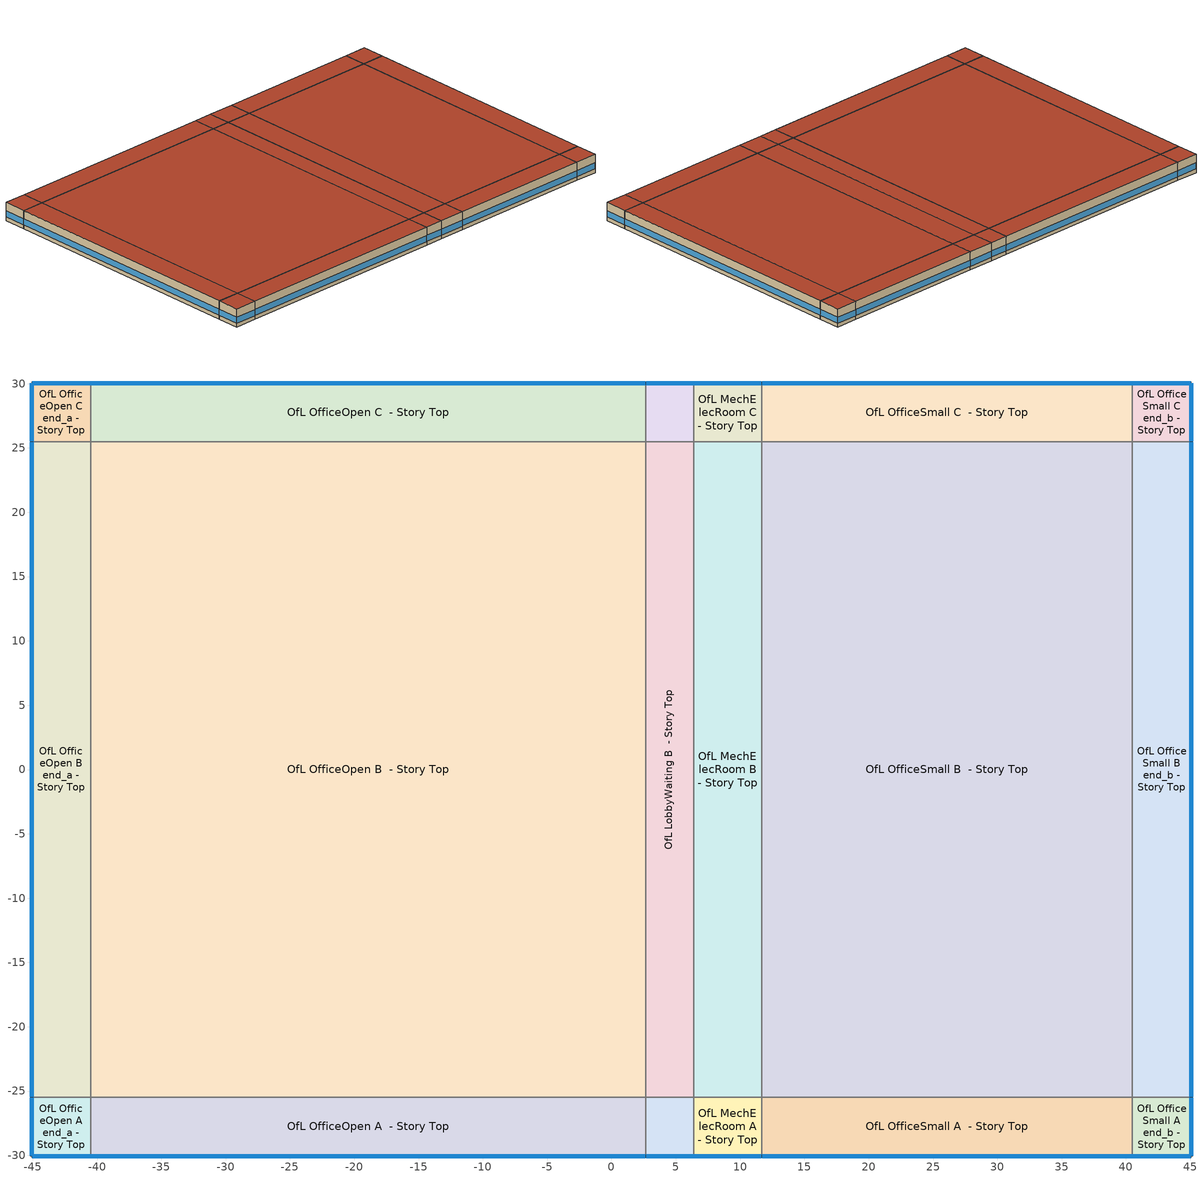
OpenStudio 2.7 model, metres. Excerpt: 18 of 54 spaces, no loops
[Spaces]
OfL OfficeOpen A end_a - Story Top
 floor to OfL OfficeOpen A end_a - Story Mid: -45.08,-30.05 -45.08,-25.48 -40.5,-25.48 -40.5,-30.05 z7.32
 wall outside: -45.08,-25.48 -45.08,-30.05 -40.5,-30.05 z7.32:10.97
 wall to OfL OfficeOpen B end_a - Story Top: -40.5,-25.48 -45.08,-25.48 z7.32:10.97
 wall to OfL OfficeOpen A  - Story Top: -40.5,-30.05 -40.5,-25.48 z7.32:10.97
 window: -45.08,-25.5 -45.08,-30.02 / -45.05,-30.05 -40.53,-30.05 z8.08:9.3
 roof outside: -40.5,-30.05 -40.5,-25.48 -45.08,-25.48 -45.08,-30.05 z10.97
OfL OfficeOpen B end_a - Story Top
 floor to OfL OfficeOpen B end_a - Story Mid: -45.08,-25.48 -45.08,25.48 -40.5,25.48 -40.5,-25.48 z7.32
 wall outside: -45.08,25.48 -45.08,-25.48 z7.32:10.97
 wall to OfL OfficeOpen C end_a - Story Top: -40.5,25.48 -45.08,25.48 z7.32:10.97
 wall to OfL OfficeOpen B  - Story Top: -40.5,-25.48 -40.5,25.48 z7.32:10.97
 window: -45.08,25.45 -45.08,-25.45 z8.08:9.29
 roof outside: -40.5,-25.48 -40.5,25.48 -45.08,25.48 -45.08,-25.48 z10.97
OfL OfficeOpen C end_a - Story Top
 floor to OfL OfficeOpen C end_a - Story Mid: -45.08,25.48 -45.08,30.05 -40.5,30.05 -40.5,25.48 z7.32
 wall outside: -40.5,30.05 -45.08,30.05 -45.08,25.48 z7.32:10.97
 wall to OfL OfficeOpen C  - Story Top: -40.5,25.48 -40.5,30.05 z7.32:10.97
 window: -45.08,30.02 -45.08,25.5 / -40.53,30.05 -45.05,30.05 z8.08:9.3
 roof outside: -40.5,25.48 -40.5,30.05 -45.08,30.05 -45.08,25.48 z10.97
OfL OfficeOpen A  - Story Top
 floor to OfL OfficeOpen A  - Story Mid: -40.5,-30.05 -40.5,-25.48 2.67,-25.48 2.67,-30.05 z7.32
 wall outside: -40.5,-30.05 2.67,-30.05 z7.32:10.97
 wall to OfL OfficeOpen B  - Story Top: 2.67,-25.48 -40.5,-25.48 z7.32:10.97
 wall to OfL LobbyWaiting A  - Story Top: 2.67,-30.05 2.67,-25.48 z7.32:10.97
 window: -40.48,-30.05 2.64,-30.05 z8.08:9.29
 roof outside: 2.67,-30.05 2.67,-25.48 -40.5,-25.48 -40.5,-30.05 z10.97
OfL OfficeOpen B  - Story Top
 floor to OfL OfficeOpen B  - Story Mid: -40.5,-25.48 -40.5,25.48 2.67,25.48 2.67,-25.48 z7.32
 wall to OfL OfficeOpen C  - Story Top: 2.67,25.48 -40.5,25.48 z7.32:10.97
 wall to OfL LobbyWaiting B  - Story Top: 2.67,-25.48 2.67,25.48 z7.32:10.97
 roof outside: 2.67,-25.48 2.67,25.48 -40.5,25.48 -40.5,-25.48 z10.97
OfL OfficeOpen C  - Story Top
 floor to OfL OfficeOpen C  - Story Mid: -40.5,25.48 -40.5,30.05 2.67,30.05 2.67,25.48 z7.32
 wall outside: 2.67,30.05 -40.5,30.05 z7.32:10.97
 wall to OfL LobbyWaiting C  - Story Top: 2.67,25.48 2.67,30.05 z7.32:10.97
 window: 2.64,30.05 -40.48,30.05 z8.08:9.29
 roof outside: 2.67,25.48 2.67,30.05 -40.5,30.05 -40.5,25.48 z10.97
OfL LobbyWaiting A  - Story Top
 floor to OfL LobbyWaiting A  - Story Mid: 2.67,-30.05 2.67,-25.48 6.38,-25.48 6.38,-30.05 z7.32
 wall outside: 2.67,-30.05 6.38,-30.05 z7.32:10.97
 wall to OfL LobbyWaiting B  - Story Top: 6.38,-25.48 2.67,-25.48 z7.32:10.97
 wall to OfL MechElecRoom A  - Story Top: 6.38,-30.05 6.38,-25.48 z7.32:10.97
 window: 2.69,-30.05 6.36,-30.05 z8.08:9.3
 roof outside: 6.38,-30.05 6.38,-25.48 2.67,-25.48 2.67,-30.05 z10.97
OfL LobbyWaiting B  - Story Top
 floor to OfL LobbyWaiting B  - Story Mid: 2.67,-25.48 2.67,25.48 6.38,25.48 6.38,-25.48 z7.32
 wall to OfL LobbyWaiting C  - Story Top: 6.38,25.48 2.67,25.48 z7.32:10.97
 wall to OfL MechElecRoom B  - Story Top: 6.38,-25.48 6.38,25.48 z7.32:10.97
 roof outside: 6.38,-25.48 6.38,25.48 2.67,25.48 2.67,-25.48 z10.97
OfL LobbyWaiting C  - Story Top
 floor to OfL LobbyWaiting C  - Story Mid: 2.67,25.48 2.67,30.05 6.38,30.05 6.38,25.48 z7.32
 wall outside: 6.38,30.05 2.67,30.05 z7.32:10.97
 wall to OfL MechElecRoom C  - Story Top: 6.38,25.48 6.38,30.05 z7.32:10.97
 window: 6.36,30.05 2.69,30.05 z8.08:9.3
 roof outside: 6.38,25.48 6.38,30.05 2.67,30.05 2.67,25.48 z10.97
OfL MechElecRoom A  - Story Top
 floor to OfL MechElecRoom A  - Story Mid: 6.38,-30.05 6.38,-25.48 11.68,-25.48 11.68,-30.05 z7.32
 wall outside: 6.38,-30.05 11.68,-30.05 z7.32:10.97
 wall to OfL MechElecRoom B  - Story Top: 11.68,-25.48 6.38,-25.48 z7.32:10.97
 wall to OfL OfficeSmall A  - Story Top: 11.68,-30.05 11.68,-25.48 z7.32:10.97
 window: 6.41,-30.05 11.66,-30.05 z8.08:9.3
 roof outside: 11.68,-30.05 11.68,-25.48 6.38,-25.48 6.38,-30.05 z10.97
OfL MechElecRoom B  - Story Top
 floor to OfL MechElecRoom B  - Story Mid: 6.38,-25.48 6.38,25.48 11.68,25.48 11.68,-25.48 z7.32
 wall to OfL MechElecRoom C  - Story Top: 11.68,25.48 6.38,25.48 z7.32:10.97
 wall to OfL OfficeSmall B  - Story Top: 11.68,-25.48 11.68,25.48 z7.32:10.97
 roof outside: 11.68,-25.48 11.68,25.48 6.38,25.48 6.38,-25.48 z10.97
OfL MechElecRoom C  - Story Top
 floor to OfL MechElecRoom C  - Story Mid: 6.38,25.48 6.38,30.05 11.68,30.05 11.68,25.48 z7.32
 wall outside: 11.68,30.05 6.38,30.05 z7.32:10.97
 wall to OfL OfficeSmall C  - Story Top: 11.68,25.48 11.68,30.05 z7.32:10.97
 window: 11.66,30.05 6.41,30.05 z8.08:9.3
 roof outside: 11.68,25.48 11.68,30.05 6.38,30.05 6.38,25.48 z10.97
OfL OfficeSmall A  - Story Top
 floor to OfL OfficeSmall A  - Story Mid: 11.68,-30.05 11.68,-25.48 40.5,-25.48 40.5,-30.05 z7.32
 wall outside: 11.68,-30.05 40.5,-30.05 z7.32:10.97
 wall to OfL OfficeSmall B  - Story Top: 40.5,-25.48 11.68,-25.48 z7.32:10.97
 wall to OfL OfficeSmall A end_b - Story Top: 40.5,-30.05 40.5,-25.48 z7.32:10.97
 window: 11.71,-30.05 40.48,-30.05 z8.08:9.29
 roof outside: 40.5,-30.05 40.5,-25.48 11.68,-25.48 11.68,-30.05 z10.97
OfL OfficeSmall B  - Story Top
 floor to OfL OfficeSmall B  - Story Mid: 11.68,-25.48 11.68,25.48 40.5,25.48 40.5,-25.48 z7.32
 wall to OfL OfficeSmall C  - Story Top: 40.5,25.48 11.68,25.48 z7.32:10.97
 wall to OfL OfficeSmall B end_b - Story Top: 40.5,-25.48 40.5,25.48 z7.32:10.97
 roof outside: 40.5,-25.48 40.5,25.48 11.68,25.48 11.68,-25.48 z10.97
OfL OfficeSmall C  - Story Top
 floor to OfL OfficeSmall C  - Story Mid: 11.68,25.48 11.68,30.05 40.5,30.05 40.5,25.48 z7.32
 wall outside: 40.5,30.05 11.68,30.05 z7.32:10.97
 wall to OfL OfficeSmall C end_b - Story Top: 40.5,25.48 40.5,30.05 z7.32:10.97
 window: 40.48,30.05 11.71,30.05 z8.08:9.29
 roof outside: 40.5,25.48 40.5,30.05 11.68,30.05 11.68,25.48 z10.97
OfL OfficeSmall A end_b - Story Top
 floor to OfL OfficeSmall A end_b - Story Mid: 40.5,-30.05 40.5,-25.48 45.08,-25.48 45.08,-30.05 z7.32
 wall outside: 40.5,-30.05 45.08,-30.05 45.08,-25.48 z7.32:10.97
 wall to OfL OfficeSmall B end_b - Story Top: 45.08,-25.48 40.5,-25.48 z7.32:10.97
 window: 45.08,-30.02 45.08,-25.5 / 40.53,-30.05 45.05,-30.05 z8.08:9.3
 roof outside: 45.08,-30.05 45.08,-25.48 40.5,-25.48 40.5,-30.05 z10.97
OfL OfficeSmall B end_b - Story Top
 floor to OfL OfficeSmall B end_b - Story Mid: 40.5,-25.48 40.5,25.48 45.08,25.48 45.08,-25.48 z7.32
 wall outside: 45.08,-25.48 45.08,25.48 z7.32:10.97
 wall to OfL OfficeSmall C end_b - Story Top: 45.08,25.48 40.5,25.48 z7.32:10.97
 window: 45.08,-25.45 45.08,25.45 z8.08:9.29
 roof outside: 45.08,-25.48 45.08,25.48 40.5,25.48 40.5,-25.48 z10.97
OfL OfficeSmall C end_b - Story Top
 floor to OfL OfficeSmall C end_b - Story Mid: 40.5,25.48 40.5,30.05 45.08,30.05 45.08,25.48 z7.32
 wall outside: 45.08,25.48 45.08,30.05 40.5,30.05 z7.32:10.97
 window: 45.08,25.5 45.08,30.02 / 45.05,30.05 40.53,30.05 z8.08:9.3
 roof outside: 45.08,25.48 45.08,30.05 40.5,30.05 40.5,25.48 z10.97
[Building]
DEER Pre-1975|OfL: Default Construction Set=Res DEER Pre-1975 - OfL - CEC T24-CEC6; Standards Building Type=OfL
[Site]
Site 1: Terrain=City
[ClimateZones]
Climate Zone Institution Name 1=CEC; Climate Zone Document Name 1=California Climate Zone Descriptions; Climate Zone Document Year 1=1995; Climate Zone Value 1=6; Climate Zone Institution Name 2=ASHRAE; Climate Zone Document Name 2=ANSI/ASHRAE Standard 169; Climate Zone Document Year 2=2006
[SizingPeriod:DesignDay] Barometric Pressure {Pa}=100977; Sky Clearness=0; Rain Indicator=0; Snow Indicator=0; Day of Month=21; Daylight Saving Time Indicator=0; Humidity Indicating Type=Wetbulb; Dry-Bulb Temperature Range Modifier Type=DefaultMultipliers
Name | Maximum Dry-Bulb Temperature {C} | Daily Dry-Bulb Temperature Range {deltaC} | Humidity Indicating Conditions at Maximum Dry-Bulb | Wind Speed {m/s} | Wind Direction {deg} | Month | Day Type | Solar Model Indicator | ASHRAE Taub | ASHRAE Taud
Houston Bush Intercontinental Ann Clg .4% Condns DB=>MWB | 36 | 10.1 | 24.8 | 3.5 | 170 | 7 | SummerDesignDay | ASHRAETau | 0.499 | 1.97
Houston Bush Intercontinental Ann Htg 99.6% Condns DB | -1.6 | 0 | -1.6 | 2.8 | 0 | 1 | WinterDesignDay | ASHRAEClearSky
[Site:GroundTemperature:BuildingSurface]
19.527, 19.502, 19.536, 19.598, 20.002, 21.64, 22.225, 22.375, 21.449, 20.121, 19.802, 19.633
[DefaultConstructionSet]
Res DEER Pre-1975 - OfL - CEC T24-CEC6: Default Exterior Surface Constructions=Default Surface Constructions 1; Default Interior Surface Constructions=Default Surface Constructions 2; Default Ground Contact Surface Constructions=Default Surface Constructions 3; Default Exterior SubSurface Constructions=Default Sub Surface Constructions 1; Default Interior SubSurface Constructions=Default Sub Surface Constructions 2; Interior Partition Construction=Typical Interior Partition
[DefaultSurfaceConstructions]
Name | Floor Construction | Wall Construction | Roof Ceiling Construction
Default Surface Constructions 1 | DEER Uncarpeted 6in Slab Floor | DEER Insulated Steel Framed Exterior Wall R-5.67 | DEER Mass Roof R-15.77
Default Surface Constructions 2 | DEER Carpeted 6in Slab Floor | Typical Interior Wall | DEER Carpeted 6in Slab Floor
Default Surface Constructions 3 | DEER Carpeted 6in Slab Floor | Typical Uninsulated Basement Mass Wall
[Construction]
DEER Uncarpeted 6in Slab Floor: Typical Insulation R-4.17, 6 in. Normalweight Concrete Floor
DEER Insulated Steel Framed Exterior Wall R-5.67: 25mm Stucco, 5/8 in. Gypsum Board, Typical Insulation R-4.17, 5/8 in. Gypsum Board
DEER Mass Roof R-15.77: Roof Membrane, Typical Insulation R-15.27, Metal Roof Surface
DEER Carpeted 6in Slab Floor: Typical Insulation, 6 in. Normalweight Concrete Floor, Typical Carpet Pad
Typical Interior Wall: G01 13mm gypsum board, G01 13mm gypsum board
Typical Uninsulated Basement Mass Wall: 8 in. Concrete Block Basement Wall
DEER Metal Framed Window U-1.23 SHGC 0.82: Simple Glazing U-1.23 SHGC 0.82
DEER Metal Framed Window U-1.23 SHGC 0.82 1: Simple Glazing U-1.23 SHGC 0.82 1
Typical Uninsulated Swinging Door: Typical Insulation
U 0.98 SHGC 0.68 Sgl Ref-B-H Clr 6mm: REF B CLEAR HI 6MM
Typical Insulated Metal Door: F08 Metal surface, Typical Insulation
DEER Skylight U-1.31 SHGC 0.61: Simple Glazing U-1.23 SHGC 0.61
Typical Interior Window: Clear 3mm
Typical Interior Door; Typical Interior Partition: G05 25mm wood
[Material:NoMass] Roughness=Smooth; Thermal Absorptance=0.9; Solar Absorptance=0.7
Name | Thermal Resistance {m2-K/W} | Visible Absorptance
Typical Insulation R-4.17 | 0.734957 | 0.7
Typical Insulation R-15.27 | 2.68843 | 0.7
Typical Insulation | 0.0282222 | 0.7
Typical Carpet Pad | 0.21648 | 0.8
[Material] Thermal Absorptance=0.9
Name | Roughness | Thickness {m} | Conductivity {W/m-K} | Density {kg/m3} | Specific Heat {J/kg-K} | Solar Absorptance | Visible Absorptance
6 in. Normalweight Concrete Floor | MediumRough | 0.1524 | 2.31 | 2322 | 832 | 0.7 | 0.7
25mm Stucco | Smooth | 0.0254 | 0.72 | 1856 | 840 | 0.7 | 0.7
5/8 in. Gypsum Board | MediumSmooth | 0.0159 | 0.16 | 800 | 1090 | 0.7 | 0.7
Roof Membrane | VeryRough | 0.0095 | 0.16 | 1121.29 | 1460 | 0.7 | 0.7
Metal Roof Surface; F08 Metal surface | Smooth | 0.0008 | 45.28 | 7824 | 500 | 0.7 | 0.7
G01 13mm gypsum board | Smooth | 0.0127 | 0.160031 | 800.001 | 1090.73 | 0.7 | 0.5
8 in. Concrete Block Basement Wall | MediumRough | 0.2032 | 1.326 | 1842 | 912 | 0.7 | 0.7
G05 25mm wood | MediumSmooth | 0.0254 | 0.15 | 608 | 1630 | 0.5 | 0.5
[DefaultSubSurfaceConstructions]
Name | Fixed Window Construction | Operable Window Construction | Door Construction | Glass Door Construction | Overhead Door Construction | Skylight Construction | Tubular Daylight Dome Construction | Tubular Daylight Diffuser Construction
Default Sub Surface Constructions 1 | DEER Metal Framed Window U-1.23 SHGC 0.82 | DEER Metal Framed Window U-1.23 SHGC 0.82 1 | Typical Uninsulated Swinging Door | U 0.98 SHGC 0.68 Sgl Ref-B-H Clr 6mm | Typical Insulated Metal Door | DEER Skylight U-1.31 SHGC 0.61 | Typical Interior Window | Typical Interior Window
Default Sub Surface Constructions 2 | Typical Interior Window | Typical Interior Window | Typical Interior Door
[WindowMaterial:SimpleGlazingSystem] Visible Transmittance=0.25
Name | U-Factor {W/m2-K} | Solar Heat Gain Coefficient
Simple Glazing U-1.23 SHGC 0.82; Simple Glazing U-1.23 SHGC 0.82 1 | 6.98426 | 0.82
Simple Glazing U-1.23 SHGC 0.61 | 7 | 0.61
[WindowMaterial:Glazing] Optical Data Type=SpectralAverage; Infrared Transmittance at Normal Incidence=0; Front Side Infrared Hemispherical Emissivity=0.84; Conductivity {W/m-K}=0.9; Dirt Correction Factor for Solar and Visible Transmittance=1; Solar Diffusing=No
Name | Thickness {m} | Solar Transmittance at Normal Incidence | Front Side Solar Reflectance at Normal Incidence | Back Side Solar Reflectance at Normal Incidence | Visible Transmittance at Normal Incidence | Front Side Visible Reflectance at Normal Incidence | Back Side Visible Reflectance at Normal Incidence | Back Side Infrared Hemispherical Emissivity
REF B CLEAR HI 6MM | 0.006 | 0.24 | 0.16 | 0.32 | 0.3 | 0.16 | 0.29 | 0.6
Clear 3mm | 0.003 | 0.837 | 0.075 | 0.075 | 0.898 | 0.081 | 0.081 | 0.84
[SpaceType] Standards Building Type=OfL
Name | Default Schedule Set | Design Specification Outdoor Air Object | Standards Space Type
OfL LobbyWaiting - DEER Pre-1975 | OfL LobbyWaiting Schedule Set | OfL LobbyWaiting Ventilation | LobbyWaiting
OfL OfficeSmall - DEER Pre-1975 | OfL OfficeSmall Schedule Set | OfL OfficeSmall Ventilation | OfficeSmall
OfL OfficeOpen - DEER Pre-1975 | OfL OfficeOpen Schedule Set | OfL OfficeOpen Ventilation | OfficeOpen
OfL MechElecRoom - DEER Pre-1975 | OfL MechElecRoom Schedule Set | OfL MechElecRoom Ventilation | MechElecRoom
[BuildingStory]
Story Top: Nominal Z Coordinate {m}=7.3152; Nominal Floor to Floor Height {m}=3.6576
[Space] Building Story=Story Top
Name | Space Type | Thermal Zone
OfL OfficeOpen A end_a - Story Top | OfL OfficeOpen - DEER Pre-1975 | Zone OfL OfficeOpen A end_a - Story Top
OfL OfficeOpen B end_a - Story Top | OfL OfficeOpen - DEER Pre-1975 | Zone OfL OfficeOpen B end_a - Story Top
OfL OfficeOpen C end_a - Story Top | OfL OfficeOpen - DEER Pre-1975 | Zone OfL OfficeOpen C end_a - Story Top
OfL OfficeOpen A  - Story Top | OfL OfficeOpen - DEER Pre-1975 | Zone OfL OfficeOpen A  - Story Top
OfL OfficeOpen B  - Story Top | OfL OfficeOpen - DEER Pre-1975 | Zone OfL OfficeOpen B  - Story Top
OfL OfficeOpen C  - Story Top | OfL OfficeOpen - DEER Pre-1975 | Zone OfL OfficeOpen C  - Story Top
OfL LobbyWaiting A  - Story Top | OfL LobbyWaiting - DEER Pre-1975 | Zone OfL LobbyWaiting A  - Story Top
OfL LobbyWaiting B  - Story Top | OfL LobbyWaiting - DEER Pre-1975 | Zone OfL LobbyWaiting B  - Story Top
OfL LobbyWaiting C  - Story Top | OfL LobbyWaiting - DEER Pre-1975 | Zone OfL LobbyWaiting C  - Story Top
OfL MechElecRoom A  - Story Top | OfL MechElecRoom - DEER Pre-1975 | Zone OfL MechElecRoom A  - Story Top
OfL MechElecRoom B  - Story Top | OfL MechElecRoom - DEER Pre-1975 | Zone OfL MechElecRoom B  - Story Top
OfL MechElecRoom C  - Story Top | OfL MechElecRoom - DEER Pre-1975 | Zone OfL MechElecRoom C  - Story Top
OfL OfficeSmall A  - Story Top | OfL OfficeSmall - DEER Pre-1975 | Zone OfL OfficeSmall A  - Story Top
OfL OfficeSmall B  - Story Top | OfL OfficeSmall - DEER Pre-1975 | Zone OfL OfficeSmall B  - Story Top
OfL OfficeSmall C  - Story Top | OfL OfficeSmall - DEER Pre-1975 | Zone OfL OfficeSmall C  - Story Top
OfL OfficeSmall A end_b - Story Top | OfL OfficeSmall - DEER Pre-1975 | Zone OfL OfficeSmall A end_b - Story Top
OfL OfficeSmall B end_b - Story Top | OfL OfficeSmall - DEER Pre-1975 | Zone OfL OfficeSmall B end_b - Story Top
OfL OfficeSmall C end_b - Story Top | OfL OfficeSmall - DEER Pre-1975 | Zone OfL OfficeSmall C end_b - Story Top
[ThermalZone] Multiplier=1; Use Ideal Air Loads=No
Name | Thermostat
Zone OfL OfficeOpen A end_a - Story Top | OfL OfficeOpen - DEER Pre-1975 Thermostat 14
Zone OfL OfficeOpen B end_a - Story Top | OfL OfficeOpen - DEER Pre-1975 Thermostat 15
Zone OfL OfficeOpen C end_a - Story Top | OfL OfficeOpen - DEER Pre-1975 Thermostat 16
Zone OfL OfficeOpen A  - Story Top | OfL OfficeOpen - DEER Pre-1975 Thermostat 17
Zone OfL OfficeOpen B  - Story Top | OfL OfficeOpen - DEER Pre-1975 Thermostat 13
Zone OfL OfficeOpen C  - Story Top | OfL OfficeOpen - DEER Pre-1975 Thermostat 7
Zone OfL LobbyWaiting A  - Story Top | OfL LobbyWaiting - DEER Pre-1975 Thermostat 3
Zone OfL LobbyWaiting B  - Story Top | OfL LobbyWaiting - DEER Pre-1975 Thermostat 8
Zone OfL LobbyWaiting C  - Story Top | OfL LobbyWaiting - DEER Pre-1975 Thermostat 4
Zone OfL MechElecRoom A  - Story Top | OfL MechElecRoom - DEER Pre-1975 Thermostat 7
Zone OfL MechElecRoom B  - Story Top | OfL MechElecRoom - DEER Pre-1975 Thermostat 8
Zone OfL MechElecRoom C  - Story Top | OfL MechElecRoom - DEER Pre-1975 Thermostat
Zone OfL OfficeSmall A  - Story Top | OfL OfficeSmall - DEER Pre-1975 Thermostat
Zone OfL OfficeSmall B  - Story Top | OfL OfficeSmall - DEER Pre-1975 Thermostat 17
Zone OfL OfficeSmall C  - Story Top | OfL OfficeSmall - DEER Pre-1975 Thermostat 16
Zone OfL OfficeSmall A end_b - Story Top | OfL OfficeSmall - DEER Pre-1975 Thermostat 13
Zone OfL OfficeSmall B end_b - Story Top | OfL OfficeSmall - DEER Pre-1975 Thermostat 4
Zone OfL OfficeSmall C end_b - Story Top | OfL OfficeSmall - DEER Pre-1975 Thermostat 2
[People:Definition] Number of People Calculation Method=People/Area; Fraction Radiant=0.3
Name | People per Space Floor Area {person/m2}
OfL LobbyWaiting People Definition; OfL OfficeOpen People Definition | 0.0721182
OfL MechElecRoom People Definition | 0.0236806
OfL OfficeSmall People Definition | 0.0473612
[People] Work Efficiency Schedule=Work Efficiency Schedule; Clothing Insulation Schedule=Clothing Schedule; Air Velocity Schedule=Air Velocity Schedule; Multiplier=1
Name | People Definition | Space or SpaceType
OfL LobbyWaiting People | OfL LobbyWaiting People Definition | OfL LobbyWaiting - DEER Pre-1975
OfL MechElecRoom People | OfL MechElecRoom People Definition | OfL MechElecRoom - DEER Pre-1975
OfL OfficeOpen People | OfL OfficeOpen People Definition | OfL OfficeOpen - DEER Pre-1975
OfL OfficeSmall People | OfL OfficeSmall People Definition | OfL OfficeSmall - DEER Pre-1975
[Lights:Definition] Design Level Calculation Method=Watts/Area
Name | Watts per Space Floor Area {W/m2}
OfL LobbyWaiting Lights Definition; OfL MechElecRoom Lights Definition | 16.1459
OfL OfficeOpen Lights Definition | 15.0695
OfL OfficeSmall Lights Definition | 17.2223
[Lights] Fraction Replaceable=0
Name | Lights Definition | Space or SpaceType
OfL LobbyWaiting Lights | OfL LobbyWaiting Lights Definition | OfL LobbyWaiting - DEER Pre-1975
OfL MechElecRoom Lights | OfL MechElecRoom Lights Definition | OfL MechElecRoom - DEER Pre-1975
OfL OfficeOpen Lights | OfL OfficeOpen Lights Definition | OfL OfficeOpen - DEER Pre-1975
OfL OfficeSmall Lights | OfL OfficeSmall Lights Definition | OfL OfficeSmall - DEER Pre-1975
[ElectricEquipment:Definition] Design Level Calculation Method=Watts/Area; Fraction Radiant=0.5
Name | Watts per Space Floor Area {W/m2}
OfL LobbyWaiting Elec Equip Definition | 5.7856
OfL MechElecRoom Elec Equip Definition | 2.4757
OfL OfficeOpen Elec Equip Definition; OfL OfficeSmall Elec Equip Definition | 18.5677
[ElectricEquipment]
Name | Electric Equipment Definition | Space or SpaceType
OfL LobbyWaiting Elec Equip | OfL LobbyWaiting Elec Equip Definition | OfL LobbyWaiting - DEER Pre-1975
OfL MechElecRoom Elec Equip | OfL MechElecRoom Elec Equip Definition | OfL MechElecRoom - DEER Pre-1975
OfL OfficeOpen Elec Equip | OfL OfficeOpen Elec Equip Definition | OfL OfficeOpen - DEER Pre-1975
OfL OfficeSmall Elec Equip | OfL OfficeSmall Elec Equip Definition | OfL OfficeSmall - DEER Pre-1975
[DesignSpecification:OutdoorAir] Outdoor Air Method=Sum
Name | Outdoor Air Flow per Floor Area {m3/s-m2}
OfL LobbyWaiting Ventilation | 0.000508
OfL MechElecRoom Ventilation | 0.000254
OfL OfficeOpen Ventilation | 0.0006604
OfL OfficeSmall Ventilation | 0.0004572
[DefaultScheduleSet] Number of People Schedule=D_OfL_All_Occup_Yr; Electric Equipment Schedule=D_OfL_All_Misc_Yr; Infiltration Schedule=D_OfL_All_C_Inf_Yr
Name | People Activity Level Schedule | Lighting Schedule
OfL LobbyWaiting Schedule Set | DEER Activity 147W/person | D17_OfL_LobWt_LF_Yr
OfL MechElecRoom Schedule Set | DEER Activity 147W/person | D17_OfL_Mech_LF_Yr
OfL OfficeOpen Schedule Set | DEER Activity 132W/person | D17_OfL_OffOpn_LF_Yr
OfL OfficeSmall Schedule Set | DEER Activity 132W/person | D17_OfL_OffSm_LF_Yr
[SpaceInfiltration:DesignFlowRate] Schedule=Always On Discrete; Design Flow Rate Calculation Method=Flow/ExteriorArea; Constant Term Coefficient=0; Temperature Term Coefficient=0; Velocity Term Coefficient=0.224; Velocity Squared Term Coefficient=0
Name | Space or SpaceType | Flow per Exterior Surface Area {m3/s-m2}
OfL LobbyWaiting A  - Story Top Infiltration | OfL LobbyWaiting A  - Story Top | 8.57957e-05
OfL LobbyWaiting C  - Story Top Infiltration | OfL LobbyWaiting C  - Story Top | 8.57957e-05
OfL MechElecRoom A  - Story Top Infiltration | OfL MechElecRoom A  - Story Top | 8.57957e-05
OfL MechElecRoom C  - Story Top Infiltration | OfL MechElecRoom C  - Story Top | 8.57957e-05
OfL OfficeOpen A  - Story Top Infiltration | OfL OfficeOpen A  - Story Top | 8.57957e-05
OfL OfficeOpen A end_a - Story Top Infiltration | OfL OfficeOpen A end_a - Story Top | 0.000118794
OfL OfficeOpen B end_a - Story Top Infiltration | OfL OfficeOpen B end_a - Story Top | 8.57957e-05
OfL OfficeOpen C  - Story Top Infiltration | OfL OfficeOpen C  - Story Top | 8.57957e-05
OfL OfficeOpen C end_a - Story Top Infiltration | OfL OfficeOpen C end_a - Story Top | 0.000118794
OfL OfficeSmall A  - Story Top Infiltration | OfL OfficeSmall A  - Story Top | 8.57957e-05
OfL OfficeSmall A end_b - Story Top Infiltration | OfL OfficeSmall A end_b - Story Top | 0.000118794
OfL OfficeSmall B end_b - Story Top Infiltration | OfL OfficeSmall B end_b - Story Top | 8.57957e-05
OfL OfficeSmall C  - Story Top Infiltration | OfL OfficeSmall C  - Story Top | 8.57957e-05
OfL OfficeSmall C end_b - Story Top Infiltration | OfL OfficeSmall C end_b - Story Top | 0.000118794
[Exterior:Lights:Definition]
Name | Design Level {W}
Parking Areas and Drives Def (W/ft^2) | 0.04
Building Facades Def (W/ft^2) | 0.25
Main Entries Def (W/ft) | 30
Other Doors Def (W/ft) | 25
[Exterior:Lights] Schedule=Always On Discrete; Control Option=AstronomicalClock
Name | Exterior Lights Definition | Multiplier
Parking Areas and Drives | Parking Areas and Drives Def (W/ft^2) | 283435
Building Facades | Building Facades Def (W/ft^2) | 11830.8
Main Entries | Main Entries Def (W/ft) | 57.9904
Other Doors | Other Doors Def (W/ft) | 69.984
[ThermostatSetpoint:DualSetpoint] Heating Setpoint Temperature Schedule=D_OfL_All_HTemp_Yr; Cooling Setpoint Temperature Schedule=D_OfL_All_CTemp_Yr
OfL LobbyWaiting - DEER Pre-1975 Thermostat 3; OfL LobbyWaiting - DEER Pre-1975 Thermostat 4; OfL LobbyWaiting - DEER Pre-1975 Thermostat 8; OfL MechElecRoom - DEER Pre-1975 Thermostat; OfL MechElecRoom - DEER Pre-1975 Thermostat 7; OfL MechElecRoom - DEER Pre-1975 Thermostat 8; OfL OfficeOpen - DEER Pre-1975 Thermostat 7; OfL OfficeOpen - DEER Pre-1975 Thermostat 13; OfL OfficeOpen - DEER Pre-1975 Thermostat 14; OfL OfficeOpen - DEER Pre-1975 Thermostat 15; OfL OfficeOpen - DEER Pre-1975 Thermostat 16; OfL OfficeOpen - DEER Pre-1975 Thermostat 17; OfL OfficeSmall - DEER Pre-1975 Thermostat; OfL OfficeSmall - DEER Pre-1975 Thermostat 2; OfL OfficeSmall - DEER Pre-1975 Thermostat 4; OfL OfficeSmall - DEER Pre-1975 Thermostat 13; OfL OfficeSmall - DEER Pre-1975 Thermostat 16; OfL OfficeSmall - DEER Pre-1975 Thermostat 17
[AvailabilityManager:NightCycle] Control Type=CycleOnAny; Thermostat Tolerance {deltaC}=1; Cycling Run Time {s}=1800
Availability Manager Night Cycle 1; Availability Manager Night Cycle 2; Availability Manager Night Cycle 3; Availability Manager Night Cycle 4
[Schedule:Ruleset]
Name | Default Day Schedule | Summer Design Day Schedule | Winter Design Day Schedule
Clothing Schedule | Clothing Schedule Default Winter Clothes
Air Velocity Schedule | Air Velocity Schedule Default
Work Efficiency Schedule | Work Efficiency Schedule Default
D_OfL_All_Occup_Yr | D_OfL_All_Occup_Yr Default | D_OfL_All_Occup_Yr Summer Design Day | D_OfL_All_Occup_Yr Winter Design Day
DEER Activity 147W/person | DEER Activity 147W/person Default | DEER Activity 147W/person Summer Design Day | DEER Activity 147W/person Winter Design Day
D17_OfL_LobWt_LF_Yr | D17_OfL_LobWt_LF_Yr Default | D17_OfL_LobWt_LF_Yr Summer Design Day | D17_OfL_LobWt_LF_Yr Winter Design Day
D_OfL_All_Misc_Yr | D_OfL_All_Misc_Yr Default | D_OfL_All_Misc_Yr Summer Design Day | D_OfL_All_Misc_Yr Winter Design Day
D_OfL_All_C_Inf_Yr | D_OfL_All_C_Inf_Yr Default | D_OfL_All_C_Inf_Yr Summer Design Day | D_OfL_All_C_Inf_Yr Winter Design Day
D17_OfL_Mech_LF_Yr | D17_OfL_Mech_LF_Yr Default | D17_OfL_Mech_LF_Yr Summer Design Day | D17_OfL_Mech_LF_Yr Winter Design Day
DEER Activity 132W/person | DEER Activity 132W/person Default | DEER Activity 132W/person Summer Design Day | DEER Activity 132W/person Winter Design Day
D17_OfL_OffOpn_LF_Yr | D17_OfL_OffOpn_LF_Yr Default | D17_OfL_OffOpn_LF_Yr Summer Design Day | D17_OfL_OffOpn_LF_Yr Winter Design Day
D17_OfL_OffSm_LF_Yr | D17_OfL_OffSm_LF_Yr Default | D17_OfL_OffSm_LF_Yr Summer Design Day | D17_OfL_OffSm_LF_Yr Winter Design Day
D_OfL_All_HTemp_Yr | D_OfL_All_HTemp_Yr Default | D_OfL_All_HTemp_Yr Summer Design Day | D_OfL_All_HTemp_Yr Winter Design Day
D_OfL_All_CTemp_Yr | D_OfL_All_CTemp_Yr Default | D_OfL_All_CTemp_Yr Summer Design Day | D_OfL_All_CTemp_Yr Winter Design Day
[Schedule:Day]
Clothing Schedule Default Winter Clothes; D_OfL_All_C_Inf_Yr Sun Day: 24, 0, 1
Clothing Schedule Summer Clothes: 24, 0, 0.5
Air Velocity Schedule Default: 24, 0, 0.2
Work Efficiency Schedule Default; D_OfL_All_Occup_Yr Sun Day: 24, 0, 0
D_OfL_All_Occup_Yr Default; D_OfL_All_Occup_Yr Default|Wkdy Day; D_OfL_All_Occup_Yr Summer Design Day; D_OfL_All_Occup_Yr Winter Design Day: 7, 0, 0, 8, 0, 0.3, 11, 0, 1, 12, 0, 0.8, 13, 0, 0.4, 14, 0, 0.8, 17, 0, 1, 18, 0, 0.3, 21, 0, 0.1, 24, 0, 0.05
D_OfL_All_Occup_Yr Sat Day: 7, 0, 0, 8, 0, 0.09, 11, 0, 0.3, 12, 0, 0.24, 13, 0, 0.12, 14, 0, 0.24, 17, 0, 0.3, 24, 0, 0
DEER Activity 147W/person Default; DEER Activity 147W/person Winter Design Day; DEER Activity 147W/person Summer Design Day: 24, 0, 147
D17_OfL_LobWt_LF_Yr Default; D17_OfL_LobWt_LF_Yr Default|Wkdy Day; D17_OfL_LobWt_LF_Yr Summer Design Day; D17_OfL_LobWt_LF_Yr Winter Design Day; D17_OfL_Mech_LF_Yr Default; D17_OfL_Mech_LF_Yr Default|Wkdy Day; D17_OfL_Mech_LF_Yr Summer Design Day; D17_OfL_Mech_LF_Yr Winter Design Day; D17_OfL_OffOpn_LF_Yr Default; D17_OfL_OffOpn_LF_Yr Default|Wkdy Day; D17_OfL_OffOpn_LF_Yr Summer Design Day; D17_OfL_OffOpn_LF_Yr Winter Design Day; D17_OfL_OffSm_LF_Yr Default; D17_OfL_OffSm_LF_Yr Default|Wkdy Day; D17_OfL_OffSm_LF_Yr Summer Design Day; D17_OfL_OffSm_LF_Yr Winter Design Day: 4, 0, 0.055, 5, 0, 0.11, 6, 0, 0.18, 7, 0, 0.28, 8, 0, 0.45, 9, 0, 0.7, 16, 0, 0.73, 17, 0, 0.67, 18, 0, 0.57, 19, 0, 0.43, 20, 0, 0.3, 21, 0, 0.2, 22, 0, 0.15, 24, 0, 0.1
D17_OfL_LobWt_LF_Yr Wknd Day; D17_OfL_Mech_LF_Yr Wknd Day; D17_OfL_OffOpn_LF_Yr Wknd Day; D17_OfL_OffSm_LF_Yr Wknd Day: 7, 0, 0.05, 8, 0, 0.2147, 17, 0, 0.25, 24, 0, 0.05
D_OfL_All_Misc_Yr Default; D_OfL_All_Misc_Yr Default|Wkdy Day; D_OfL_All_Misc_Yr Summer Design Day; D_OfL_All_Misc_Yr Winter Design Day: 7, 0, 0.3, 8, 0, 0.8, 10, 0, 0.9, 12, 0, 0.95, 14, 0, 0.8, 16, 0, 0.9, 17, 0, 0.95, 18, 0, 0.8, 19, 0, 0.7, 20, 0, 0.6, 21, 0, 0.4, 24, 0, 0.3
D_OfL_All_Misc_Yr Sat Day: 7, 0, 0.3, 8, 0, 0.4, 10, 0, 0.45, 12, 0, 0.475, 14, 0, 0.4, 16, 0, 0.45, 17, 0, 0.475, 24, 0, 0.3
D_OfL_All_Misc_Yr Sun Day: 24, 0, 0.3
D_OfL_All_C_Inf_Yr Default; D_OfL_All_C_Inf_Yr Default|Wkdy Day; D_OfL_All_C_Inf_Yr Sat Day; D_OfL_All_C_Inf_Yr Summer Design Day; D_OfL_All_C_Inf_Yr Winter Design Day: 7, 0, 1, 18, 0, 0.5, 24, 0, 1
DEER Activity 132W/person Default; DEER Activity 132W/person Winter Design Day; DEER Activity 132W/person Summer Design Day: 24, 0, 132
D_OfL_All_HTemp_Yr Default; D_OfL_All_HTemp_Yr Default|Wkdy Day; D_OfL_All_HTemp_Yr Sat Day; D_OfL_All_HTemp_Yr Summer Design Day; D_OfL_All_HTemp_Yr Winter Design Day: 7, 0, 17.8, 18, 0, 21.1, 24, 0, 17.8
D_OfL_All_HTemp_Yr Sun Day: 24, 0, 17.8
D_OfL_All_CTemp_Yr Default; D_OfL_All_CTemp_Yr Default|Wkdy Day; D_OfL_All_CTemp_Yr Sat Day; D_OfL_All_CTemp_Yr Summer Design Day; D_OfL_All_CTemp_Yr Winter Design Day: 7, 0, 27.8, 18, 0, 24.4, 24, 0, 27.8
D_OfL_All_CTemp_Yr Sun Day: 24, 0, 27.8
[Schedule:Rule] Date Specification Type=DateRange; Start Day=1
Name | Schedule Ruleset | Rule Order | Day Schedule | Start Month | End Month | End Day | Apply Monday | Apply Tuesday | Apply Wednesday | Apply Thursday | Apply Friday | Apply Saturday | Apply Sunday
Schedule Rule 1 | Clothing Schedule | 0 | Clothing Schedule Summer Clothes | 5 | 9 | 30
Schedule Rule 2 | D_OfL_All_Occup_Yr | 2 | D_OfL_All_Occup_Yr Default|Wkdy Day | 1 | 12 | 31 | Yes | Yes | Yes | Yes | Yes
Schedule Rule 3 | D_OfL_All_Occup_Yr | 1 | D_OfL_All_Occup_Yr Sat Day | 1 | 12 | 31 |  |  |  |  |  | Yes
Schedule Rule 4 | D_OfL_All_Occup_Yr | 0 | D_OfL_All_Occup_Yr Sun Day | 1 | 12 | 31 |  |  |  |  |  |  | Yes
Schedule Rule 5 | D17_OfL_LobWt_LF_Yr | 1 | D17_OfL_LobWt_LF_Yr Default|Wkdy Day | 1 | 12 | 31 | Yes | Yes | Yes | Yes | Yes
Schedule Rule 6 | D17_OfL_LobWt_LF_Yr | 0 | D17_OfL_LobWt_LF_Yr Wknd Day | 1 | 12 | 31 |  |  |  |  |  | Yes | Yes
Schedule Rule 7 | D_OfL_All_Misc_Yr | 2 | D_OfL_All_Misc_Yr Default|Wkdy Day | 1 | 12 | 31 | Yes | Yes | Yes | Yes | Yes
Schedule Rule 8 | D_OfL_All_Misc_Yr | 1 | D_OfL_All_Misc_Yr Sat Day | 1 | 12 | 31 |  |  |  |  |  | Yes
Schedule Rule 9 | D_OfL_All_Misc_Yr | 0 | D_OfL_All_Misc_Yr Sun Day | 1 | 12 | 31 |  |  |  |  |  |  | Yes
Schedule Rule 10 | D_OfL_All_C_Inf_Yr | 2 | D_OfL_All_C_Inf_Yr Default|Wkdy Day | 1 | 12 | 31 | Yes | Yes | Yes | Yes | Yes
Schedule Rule 11 | D_OfL_All_C_Inf_Yr | 1 | D_OfL_All_C_Inf_Yr Sat Day | 1 | 12 | 31 |  |  |  |  |  | Yes
Schedule Rule 12 | D_OfL_All_C_Inf_Yr | 0 | D_OfL_All_C_Inf_Yr Sun Day | 1 | 12 | 31 |  |  |  |  |  |  | Yes
Schedule Rule 13 | D17_OfL_Mech_LF_Yr | 1 | D17_OfL_Mech_LF_Yr Default|Wkdy Day | 1 | 12 | 31 | Yes | Yes | Yes | Yes | Yes
Schedule Rule 14 | D17_OfL_Mech_LF_Yr | 0 | D17_OfL_Mech_LF_Yr Wknd Day | 1 | 12 | 31 |  |  |  |  |  | Yes | Yes
Schedule Rule 15 | D17_OfL_OffOpn_LF_Yr | 1 | D17_OfL_OffOpn_LF_Yr Default|Wkdy Day | 1 | 12 | 31 | Yes | Yes | Yes | Yes | Yes
Schedule Rule 16 | D17_OfL_OffOpn_LF_Yr | 0 | D17_OfL_OffOpn_LF_Yr Wknd Day | 1 | 12 | 31 |  |  |  |  |  | Yes | Yes
Schedule Rule 17 | D17_OfL_OffSm_LF_Yr | 1 | D17_OfL_OffSm_LF_Yr Default|Wkdy Day | 1 | 12 | 31 | Yes | Yes | Yes | Yes | Yes
Schedule Rule 18 | D17_OfL_OffSm_LF_Yr | 0 | D17_OfL_OffSm_LF_Yr Wknd Day | 1 | 12 | 31 |  |  |  |  |  | Yes | Yes
Schedule Rule 25 | D_OfL_All_HTemp_Yr | 2 | D_OfL_All_HTemp_Yr Default|Wkdy Day | 1 | 12 | 31 | Yes | Yes | Yes | Yes | Yes
Schedule Rule 26 | D_OfL_All_HTemp_Yr | 1 | D_OfL_All_HTemp_Yr Sat Day | 1 | 12 | 31 |  |  |  |  |  | Yes
Schedule Rule 27 | D_OfL_All_HTemp_Yr | 0 | D_OfL_All_HTemp_Yr Sun Day | 1 | 12 | 31 |  |  |  |  |  |  | Yes
Schedule Rule 28 | D_OfL_All_CTemp_Yr | 2 | D_OfL_All_CTemp_Yr Default|Wkdy Day | 1 | 12 | 31 | Yes | Yes | Yes | Yes | Yes
Schedule Rule 29 | D_OfL_All_CTemp_Yr | 1 | D_OfL_All_CTemp_Yr Sat Day | 1 | 12 | 31 |  |  |  |  |  | Yes
Schedule Rule 30 | D_OfL_All_CTemp_Yr | 0 | D_OfL_All_CTemp_Yr Sun Day | 1 | 12 | 31 |  |  |  |  |  |  | Yes
[Schedule:Constant]
Always On Discrete: Value=1
